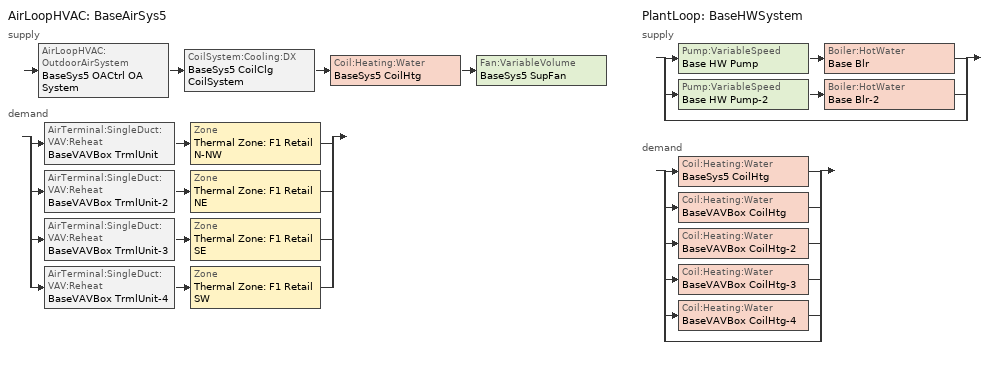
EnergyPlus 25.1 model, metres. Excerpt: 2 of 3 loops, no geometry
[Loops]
AirLoopHVAC 'BaseAirSys5'
 supply: AirLoopHVAC:OutdoorAirSystem 'BaseSys5 OACtrl OA System' > CoilSystem:Cooling:DX 'BaseSys5 CoilClg CoilSystem' > Coil:Heating:Water 'BaseSys5 CoilHtg' > Fan:VariableVolume 'BaseSys5 SupFan'
 demand: split
  | AirTerminal:SingleDuct:VAV:Reheat 'BaseVAVBox TrmlUnit' > Zone 'Thermal Zone: F1 Retail N-NW'
  | AirTerminal:SingleDuct:VAV:Reheat 'BaseVAVBox TrmlUnit-2' > Zone 'Thermal Zone: F1 Retail NE'
  | AirTerminal:SingleDuct:VAV:Reheat 'BaseVAVBox TrmlUnit-3' > Zone 'Thermal Zone: F1 Retail SE'
  | AirTerminal:SingleDuct:VAV:Reheat 'BaseVAVBox TrmlUnit-4' > Zone 'Thermal Zone: F1 Retail SW'
PlantLoop 'BaseHWSystem'
 supply: split
  | Pump:VariableSpeed 'Base HW Pump' > Boiler:HotWater 'Base Blr'
  | Pump:VariableSpeed 'Base HW Pump-2' > Boiler:HotWater 'Base Blr-2'
  | bypass
 demand: split
  | Coil:Heating:Water 'BaseSys5 CoilHtg'
  | Coil:Heating:Water 'BaseVAVBox CoilHtg'
  | Coil:Heating:Water 'BaseVAVBox CoilHtg-2'
  | Coil:Heating:Water 'BaseVAVBox CoilHtg-3'
  | Coil:Heating:Water 'BaseVAVBox CoilHtg-4'
  | bypass
[ZoneControl:Thermostat] Temperature Difference Between Cutout And Setpoint {deltaC}=0
Name | Zone or ZoneList | Control Type Schedule | Control 1
Thermal Zone: F1 Retail N-NW Thermostat | Thermal Zone: F1 Retail N-NW | Thermal Zone: F1 Retail N-NW Thermostat Schedule | Thermal Zone: F1 Retail N-NW Thermostat
Thermal Zone: F1 Retail NE Thermostat | Thermal Zone: F1 Retail NE | Thermal Zone: F1 Retail NE Thermostat Schedule | Thermal Zone: F1 Retail NE Thermostat
Thermal Zone: F1 Retail SE Thermostat | Thermal Zone: F1 Retail SE | Thermal Zone: F1 Retail SE Thermostat Schedule | Thermal Zone: F1 Retail SE Thermostat
Thermal Zone: F1 Retail SW Thermostat | Thermal Zone: F1 Retail SW | Thermal Zone: F1 Retail SW Thermostat Schedule | Thermal Zone: F1 Retail SW Thermostat
[ThermostatSetpoint:DualSetpoint] Heating Setpoint Temperature Schedule=RetailHtgSetpt; Cooling Setpoint Temperature Schedule=RetailClgSetpt
Thermal Zone: F1 Retail N-NW Thermostat; Thermal Zone: F1 Retail NE Thermostat; Thermal Zone: F1 Retail SE Thermostat; Thermal Zone: F1 Retail SW Thermostat
[AirTerminal:SingleDuct:VAV:Reheat] Availability Schedule=Always On Discrete; Zone Minimum Air Flow Input Method=FixedFlowRate; Constant Minimum Air Flow Fraction=0.3; Maximum Hot Water or Steam Flow Rate {m3/s}=Autosize; Minimum Hot Water or Steam Flow Rate {m3/s}=0; Convergence Tolerance=0.001; Damper Heating Action=Reverse; Maximum Reheat Air Temperature {C}=35
Name | Maximum Air Flow Rate {m3/s} | Fixed Minimum Air Flow Rate {m3/s} | Reheat Coil | Maximum Flow Fraction During Reheat
BaseVAVBox TrmlUnit | 2.30354 | 0.720272 | BaseVAVBox CoilHtg | 0.499999
BaseVAVBox TrmlUnit-2 | 1.7324 | 0.519897 | BaseVAVBox CoilHtg-2 | 0.499999
BaseVAVBox TrmlUnit-3 | 1.1492 | 0.346598 | BaseVAVBox CoilHtg-3 | 0.500002
BaseVAVBox TrmlUnit-4 | 1.79697 | 0.532895 | BaseVAVBox CoilHtg-4 | 0.499999
[Coil:Heating:Water] Availability Schedule=Always On Discrete; U-Factor Times Area Value {W/K}=Autosize; Maximum Water Flow Rate {m3/s}=Autosize; Performance Input Method=NominalCapacity; Rated Inlet Water Temperature {C}=54.4444; Rated Inlet Air Temperature {C}=16.6; Rated Outlet Water Temperature {C}=40.5556; Rated Outlet Air Temperature {C}=32.2; Rated Ratio for Air and Water Convection=0.5
Name | Rated Capacity {W}
BaseVAVBox CoilHtg | 29397.7
BaseVAVBox CoilHtg-2 | 23087.7
BaseVAVBox CoilHtg-3 | 19431.4
BaseVAVBox CoilHtg-4 | 28020.7
BaseSys5 CoilHtg | 29579.4
[Zone equipment]
Thermal Zone: F1 Retail N-NW: BaseVAVBox TrmlUnit
Thermal Zone: F1 Retail NE: BaseVAVBox TrmlUnit-2
Thermal Zone: F1 Retail SE: BaseVAVBox TrmlUnit-3
Thermal Zone: F1 Retail SW: BaseVAVBox TrmlUnit-4
[Sizing:Zone] Zone Cooling Design Supply Air Temperature Input Method=TemperatureDifference; Zone Cooling Design Supply Air Temperature {C}=14; Zone Cooling Design Supply Air Temperature Difference {deltaC}=11.1111; Zone Heating Design Supply Air Temperature Input Method=TemperatureDifference; Zone Heating Design Supply Air Temperature {C}=40; Zone Heating Design Supply Air Temperature Difference {deltaC}=13.8889; Zone Cooling Design Supply Air Humidity Ratio {kgWater/kgDryAir}=0.0085; Zone Heating Design Supply Air Humidity Ratio {kgWater/kgDryAir}=0.008; Zone Heating Sizing Factor=1; Zone Cooling Sizing Factor=1; Cooling Design Air Flow Method=DesignDay; Cooling Design Air Flow Rate {m3/s}=0; Cooling Minimum Air Flow per Zone Floor Area {m3/s-m2}=0; Cooling Minimum Air Flow {m3/s}=0; Cooling Minimum Air Flow Fraction=0; Heating Design Air Flow Method=DesignDayWithLimit; Heating Design Air Flow Rate {m3/s}=0; Heating Maximum Air Flow per Zone Floor Area {m3/s-m2}=0; Heating Maximum Air Flow {m3/s}=0; Heating Maximum Air Flow Fraction=0.5; Account for Dedicated Outdoor Air System=No; Zone Load Sizing Method=Sensible Load Only No Latent Load; Zone Latent Cooling Design Supply Air Humidity Ratio Input Method=HumidityRatioDifference; Zone Cooling Design Supply Air Humidity Ratio Difference {kgWater/kgDryAir}=0.005; Zone Latent Heating Design Supply Air Humidity Ratio Input Method=HumidityRatioDifference; Zone Humidification Design Supply Air Humidity Ratio Difference {kgWater/kgDryAir}=0.005; Type of Space Sum to Use=Coincident
Name | Design Specification Outdoor Air Object
Thermal Zone: F1 Retail N-NW | Thermal Zone: F1 Retail N-NW Design Specification Outdoor Air
Thermal Zone: F1 Retail NE | Thermal Zone: F1 Retail NE Design Specification Outdoor Air
Thermal Zone: F1 Retail SE | Thermal Zone: F1 Retail SE Design Specification Outdoor Air
Thermal Zone: F1 Retail SW | Thermal Zone: F1 Retail SW Design Specification Outdoor Air
[DesignSpecification:OutdoorAir] Outdoor Air Method=Maximum; Outdoor Air Flow per Person {m3/s-person}=0; Outdoor Air Flow per Zone Floor Area {m3/s-m2}=0.0012954; Outdoor Air Flow per Zone {m3/s}=0; Outdoor Air Flow Air Changes per Hour {1/hr}=0
Thermal Zone: F1 Retail N-NW Design Specification Outdoor Air; Thermal Zone: F1 Retail NE Design Specification Outdoor Air; Thermal Zone: F1 Retail SE Design Specification Outdoor Air; Thermal Zone: F1 Retail SW Design Specification Outdoor Air
[AirLoopHVAC]
BaseAirSys5: Design Supply Air Flow Rate {m3/s}=7.88516; Design Return Air Flow Fraction of Supply Air Flow=1
[Sizing:System]
BaseAirSys5: Type of Load to Size On=Sensible; Design Outdoor Air Flow Rate {m3/s}=Autosize; Central Heating Maximum System Air Flow Ratio=0.5; Preheat Design Temperature {C}=5.68434e-14; Preheat Design Humidity Ratio {kgWater/kgDryAir}=0; Precool Design Temperature {C}=5.68434e-14; Precool Design Humidity Ratio {kgWater/kgDryAir}=0; Central Cooling Design Supply Air Temperature {C}=12.7778; Central Heating Design Supply Air Temperature {C}=15.5556; Type of Zone Sum to Use=Coincident; 100% Outdoor Air in Cooling=No; 100% Outdoor Air in Heating=No; Central Cooling Design Supply Air Humidity Ratio {kgWater/kgDryAir}=0.0085; Central Heating Design Supply Air Humidity Ratio {kgWater/kgDryAir}=0.008; Cooling Supply Air Flow Rate Method=DesignDay; Cooling Supply Air Flow Rate {m3/s}=0; Cooling Supply Air Flow Rate Per Floor Area {m3/s-m2}=0.00996765; Cooling Fraction of Autosized Cooling Supply Air Flow Rate=1; Cooling Supply Air Flow Rate Per Unit Cooling Capacity {m3/s-W}=3.94755e-05; Heating Supply Air Flow Rate Method=DesignDay; Heating Supply Air Flow Rate {m3/s}=0; Heating Supply Air Flow Rate Per Floor Area {m3/s-m2}=0.00996765; Heating Fraction of Autosized Heating Supply Air Flow Rate=1; Heating Fraction of Autosized Cooling Supply Air Flow Rate=1; Heating Supply Air Flow Rate Per Unit Heating Capacity {m3/s-W}=3.15882e-05; System Outdoor Air Method=ZoneSum; Zone Maximum Outdoor Air Fraction=1; Cooling Design Capacity Method=CoolingDesignCapacity; Cooling Design Capacity {W}=Autosize; Cooling Design Capacity Per Floor Area {W/m2}=234.7; Fraction of Autosized Cooling Design Capacity=1; Heating Design Capacity Method=HeatingDesignCapacity; Heating Design Capacity {W}=Autosize; Heating Design Capacity Per Floor Area {W/m2}=157; Fraction of Autosized Heating Design Capacity=1; Central Cooling Capacity Control Method=OnOff; Occupant Diversity=Autosize
[Controller:WaterCoil]
Controller Water Coil 1: Control Variable=Temperature; Action=Normal; Actuator Variable=Flow; Controller Convergence Tolerance {deltaC}=0.1; Maximum Actuated Flow {m3/s}=0.000636876; Minimum Actuated Flow {m3/s}=0
[Controller:OutdoorAir]
BaseSys5 OACtrl: Minimum Outdoor Air Flow Rate {m3/s}=0; Maximum Outdoor Air Flow Rate {m3/s}=Autosize; Economizer Control Type=FixedDryBulb; Economizer Control Action Type=ModulateFlow; Economizer Maximum Limit Dry-Bulb Temperature {C}=21.6667; Economizer Maximum Limit Enthalpy {J/kg}=116300; Lockout Type=NoLockout; Minimum Limit Type=FixedMinimum; Minimum Outdoor Air Schedule=BaseSys5 OACtrl Schedule; Maximum Fraction of Outdoor Air Schedule=BaseSys5 OACtrl Max OA Schedule; Mechanical Ventilation Controller=BaseSys5 OACtrl Mech Vent Controller; High Humidity Control=No; High Humidity Outdoor Air Flow Ratio=1; Control High Indoor Humidity Based on Outdoor Humidity Ratio=Yes; Heat Recovery Bypass Control Type=BypassWhenWithinEconomizerLimits; Economizer Operation Staging=InterlockedWithMechanicalCooling
[Controller:MechanicalVentilation]
BaseSys5 OACtrl Mech Vent Controller: Availability Schedule=BaseSys5 OACtrl Schedule; Demand Controlled Ventilation=No; System Outdoor Air Method=ZoneSum; Zone or ZoneList Name 1=Thermal Zone: F1 Retail N-NW; Design Specification Outdoor Air Object Name 1=Thermal Zone: F1 Retail N-NW Design Specification Outdoor Air; Zone or ZoneList Name 2=Thermal Zone: F1 Retail NE; Design Specification Outdoor Air Object Name 2=Thermal Zone: F1 Retail NE Design Specification Outdoor Air; Zone or ZoneList Name 3=Thermal Zone: F1 Retail SE; Design Specification Outdoor Air Object Name 3=Thermal Zone: F1 Retail SE Design Specification Outdoor Air; Zone or ZoneList Name 4=Thermal Zone: F1 Retail SW; Design Specification Outdoor Air Object Name 4=Thermal Zone: F1 Retail SW Design Specification Outdoor Air
[SetpointManager:MixedAir] Control Variable=Temperature
Name | Setpoint Node or NodeList
BaseSys5 OACtrl OA System Mixed Air Node OS Default SPM | BaseSys5 OACtrl OA System Mixed Air Node
BaseSys5 CoilClg Outlet Node OS Default SPM | BaseSys5 CoilClg Outlet Node
BaseSys5 CoilHtg Air Outlet Node OS Default SPM | BaseSys5 CoilHtg Air Outlet Node
[CoilSystem:Cooling:DX]
BaseSys5 CoilClg CoilSystem: Availability Schedule=Always On Discrete; Cooling Coil=BaseSys5 CoilClg
[Coil:Cooling:DX:TwoSpeed]
BaseSys5 CoilClg: Availability Schedule=Always On Discrete; High Speed Gross Rated Total Cooling Capacity {W}=152629; High Speed Rated Sensible Heat Ratio=Autosize; High Speed Gross Rated Cooling COP {W/W}=3.42235; High Speed Rated Air Flow Rate {m3/s}=7.88516; High Speed Rated Evaporator Fan Power Per Volume Flow Rate 2017 {W/(m3/s)}=773.3; High Speed Rated Evaporator Fan Power Per Volume Flow Rate 2023 {W/(m3/s)}=934.4; Unit Internal Static Air Pressure {Pa}=773.3; Total Cooling Capacity Function of Temperature Curve=CoilClgDXQRatio_fTwbToadbSI; Total Cooling Capacity Function of Flow Fraction Curve=CoilClgDXDblQRatio_fCFMRatio; Energy Input Ratio Function of Temperature Curve=CoilClgDXEIRRatio_fTwbToadbSI; Energy Input Ratio Function of Flow Fraction Curve=CoilClgDXDblEIRRatio_fCFMRatio; Part Load Fraction Correlation Curve=CoilClgDXEIRRatio_fQFrac; Low Speed Gross Rated Total Cooling Capacity {W}=76314.5; Low Speed Gross Rated Sensible Heat Ratio=Autosize; Low Speed Gross Rated Cooling COP {W/W}=3.42235; Low Speed Rated Air Flow Rate {m3/s}=3.94258; Low Speed Rated Evaporator Fan Power Per Volume Flow Rate 2017 {W/(m3/s)}=773.3; Low Speed Rated Evaporator Fan Power Per Volume Flow Rate 2023 {W/(m3/s)}=934.4; Low Speed Total Cooling Capacity Function of Temperature Curve=CoilClgDXQRatio_fTwbToadbSI 1; Low Speed Energy Input Ratio Function of Temperature Curve=CoilClgDXEIRRatio_fTwbToadbSI 1; Condenser Type=AirCooled; Minimum Outdoor Dry-Bulb Temperature for Compressor Operation {C}=-25; High Speed Evaporative Condenser Effectiveness=0.9; High Speed Evaporative Condenser Air Flow Rate {m3/s}=Autosize; High Speed Evaporative Condenser Pump Rated Power Consumption {W}=Autosize; Low Speed Evaporative Condenser Effectiveness=0.9; Low Speed Evaporative Condenser Air Flow Rate {m3/s}=Autosize; Low Speed Evaporative Condenser Pump Rated Power Consumption {W}=Autosize; Basin Heater Capacity {W/K}=0; Basin Heater Setpoint Temperature {C}=2
[Fan:VariableVolume]
BaseSys5 SupFan: Availability Schedule=RetailHVACAvail; Fan Total Efficiency=0.6045; Pressure Rise {Pa}=1212.28; Maximum Flow Rate {m3/s}=7.88516; Fan Power Minimum Flow Rate Input Method=FixedFlowRate; Fan Power Minimum Flow Fraction=0; Fan Power Minimum Air Flow Rate {m3/s}=2.11966; Motor Efficiency=0.93; Motor In Airstream Fraction=1; Fan Power Coefficient 1=0.04076; Fan Power Coefficient 2=0.088045; Fan Power Coefficient 3=-0.072926; Fan Power Coefficient 4=0.94374; Fan Power Coefficient 5=0
[SetpointManager:Warmest]
Setpoint Manager Warmest 1: Control Variable=Temperature; HVAC Air Loop=BaseAirSys5; Minimum Setpoint Temperature {C}=12.7778; Maximum Setpoint Temperature {C}=15.5556; Strategy=MaximumTemperature; Setpoint Node or NodeList=BaseSys5 SupFan Outlet Node
[PlantLoop]
BaseHWSystem: Fluid Type=Water; Plant Equipment Operation Scheme=BaseHWSystem Operation Schemes; Maximum Loop Temperature {C}=100; Minimum Loop Temperature {C}=0; Maximum Loop Flow Rate {m3/s}=0.00134561; Minimum Loop Flow Rate {m3/s}=0; Plant Loop Volume {m3}=Autocalculate; Load Distribution Scheme=Optimal; Plant Loop Demand Calculation Scheme=SingleSetpoint; Common Pipe Simulation=None
[Sizing:Plant]
BaseHWSystem: Loop Type=Heating; Design Loop Exit Temperature {C}=54.4444; Loop Design Temperature Difference {deltaC}=13.8889; Sizing Option=NonCoincident; Zone Timesteps in Averaging Window=1; Coincident Sizing Factor Mode=None
[Pump:VariableSpeed] Design Maximum Flow Rate {m3/s}=0.000672806; Design Pump Head {Pa}=180527; Design Power Consumption {W}=202.62; Motor Efficiency=0.855; Fraction of Motor Inefficiencies to Fluid Stream=0; Coefficient 1 of the Part Load Performance Curve=0.0273; Coefficient 2 of the Part Load Performance Curve=-0.1317; Coefficient 3 of the Part Load Performance Curve=0.6642; Coefficient 4 of the Part Load Performance Curve=0.4445; Design Minimum Flow Rate {m3/s}=0; Pump Control Type=Intermittent; Skin Loss Radiative Fraction=0.5; Design Power Sizing Method=PowerPerFlowPerPressure; Design Electric Power per Unit Flow Rate {W/(m3/s)}=348701.1; Design Shaft Power per Unit Flow Rate per Unit Head {W/((m3/s)-Pa)}=1.28205; Design Minimum Flow Rate Fraction=0
Base HW Pump; Base HW Pump-2
[Boiler:HotWater] Fuel Type=NaturalGas; Nominal Capacity {W}=39081.9; Nominal Thermal Efficiency=0.8225; Efficiency Curve Temperature Evaluation Variable=LeavingBoiler; Normalized Boiler Efficiency Curve=BlrHWBlrFIRRatio_fQRatioSI; Design Water Flow Rate {m3/s}=0.000673181; Minimum Part Load Ratio=0; Maximum Part Load Ratio=1; Optimum Part Load Ratio=1; Water Outlet Upper Temperature Limit {C}=99; Boiler Flow Mode=LeavingSetpointModulated; On Cycle Parasitic Electric Load {W}=11.6621; Sizing Factor=1; Off Cycle Parasitic Fuel Load {W}=0
Base Blr; Base Blr-2
[PlantEquipmentOperationSchemes]
BaseHWSystem Operation Schemes: Control Scheme Object Type 1=PlantEquipmentOperation:HeatingLoad; Control Scheme Name 1=BaseHWSystem Heating Operation Scheme; Control Scheme Schedule Name 1=Always On Discrete
[PlantEquipmentOperation:HeatingLoad]
BaseHWSystem Heating Operation Scheme: Load Range Lower Limit 1 {W}=0; Load Range Upper Limit 1 {W}=1000000000; Range Equipment List Name 1=BaseHWSystem Heating Equipment List
[PlantEquipmentList]
BaseHWSystem Heating Equipment List: Boiler:HotWater, Base Blr, Boiler:HotWater, Base Blr-2
[SetpointManager:Scheduled]
Setpoint Manager Scheduled 1: Control Variable=Temperature; Schedule=BaseHWSystem Supply Temp Schedule; Setpoint Node or NodeList=BaseHWSystem Supply Mixer Outlet Node
[Schedule:Year]
RetailHtgSetpt: RetailHtgSetptWk, 1, 1, 12, 31
RetailClgSetpt: RetailClgSetptWk, 1, 1, 12, 31
BaseSys5 OACtrl Schedule: BaseSys5 OACtrl Schedule Week 1, 1, 1, 12, 31
RetailHVACAvail: RetailHVACAvailWk, 1, 1, 12, 31
BaseHWSystem Supply Temp Schedule: BaseHWSystem Supply Temp Schedule Week Rule - Jan1-Dec31, 1, 1, 12, 31
BaseSys5 OACtrl Max OA Schedule: BaseSys5 OACtrl Max OA Schedule Week Rule - Jan1-Dec31, 1, 1, 12, 31
[Schedule:Week:Daily]
RetailHtgSetptWk: RetailHtgSetptSun, RetailHtgSetptWD, RetailHtgSetptWD, RetailHtgSetptWD, RetailHtgSetptWD, RetailHtgSetptWD, RetailHtgSetptSat, RetailHtgSetptSun, RetailHtgSetptWD, RetailHtgSetptWD, RetailHtgSetptSun, RetailHtgSetptSun
RetailClgSetptWk: RetailClgSetptSun, RetailClgSetptWD, RetailClgSetptWD, RetailClgSetptWD, RetailClgSetptWD, RetailClgSetptWD, RetailClgSetptSat, RetailClgSetptSun, RetailClgSetptWD, RetailClgSetptWD, RetailClgSetptSun, RetailClgSetptSun
BaseSys5 OACtrl Schedule Week 1: BaseSys5 OACtrl Schedule Week 1 Sunday, BaseSys5 OACtrl Schedule Week 1 Monday, BaseSys5 OACtrl Schedule Week 1 Tuesday, BaseSys5 OACtrl Schedule Week 1 Wednesday, BaseSys5 OACtrl Schedule Week 1 Thursday, BaseSys5 OACtrl Schedule Week 1 Friday, BaseSys5 OACtrl Schedule Week 1 Saturday, BaseSys5 OACtrl Schedule Week 1 Holiday, BaseSys5 OACtrl Schedule Week 1 Summer, BaseSys5 OACtrl Schedule Week 1 Winter, BaseSys5 OACtrl Schedule Week 1 Custom 1, BaseSys5 OACtrl Schedule Week 1 Custom 2
RetailHVACAvailWk: RetailHVACAvailSun, RetailHVACAvailWD, RetailHVACAvailWD, RetailHVACAvailWD, RetailHVACAvailWD, RetailHVACAvailWD, RetailHVACAvailSat, RetailHVACAvailSun, AllOnHVACAvailDay, AllOnHVACAvailDay, RetailHVACAvailSun, RetailHVACAvailSun
BaseHWSystem Supply Temp Schedule Week Rule - Jan1-Dec31: BaseHWSystem Supply Temp Schedule Day Schedule, BaseHWSystem Supply Temp Schedule Day Schedule, BaseHWSystem Supply Temp Schedule Day Schedule, BaseHWSystem Supply Temp Schedule Day Schedule, BaseHWSystem Supply Temp Schedule Day Schedule, BaseHWSystem Supply Temp Schedule Day Schedule, BaseHWSystem Supply Temp Schedule Day Schedule, BaseHWSystem Supply Temp Schedule Day Schedule, BaseHWSystem Supply Temp Schedule Day Schedule, BaseHWSystem Supply Temp Schedule Day Schedule, BaseHWSystem Supply Temp Schedule Day Schedule, BaseHWSystem Supply Temp Schedule Day Schedule
BaseSys5 OACtrl Max OA Schedule Week Rule - Jan1-Dec31: BaseSys5 OACtrl Max OA Schedule Day Schedule, BaseSys5 OACtrl Max OA Schedule Day Schedule, BaseSys5 OACtrl Max OA Schedule Day Schedule, BaseSys5 OACtrl Max OA Schedule Day Schedule, BaseSys5 OACtrl Max OA Schedule Day Schedule, BaseSys5 OACtrl Max OA Schedule Day Schedule, BaseSys5 OACtrl Max OA Schedule Day Schedule, BaseSys5 OACtrl Max OA Schedule Day Schedule, BaseSys5 OACtrl Max OA Schedule Day Schedule, BaseSys5 OACtrl Max OA Schedule Day Schedule, BaseSys5 OACtrl Max OA Schedule Day Schedule, BaseSys5 OACtrl Max OA Schedule Day Schedule
[Schedule:Day:Interval]
RetailHtgSetptSun: No, 01:00, 15.5556, 02:00, 15.5556, 03:00, 15.5556, 04:00, 15.5556, 05:00, 15.5556, 06:00, 15.5556, 07:00, 15.5556, 08:00, 15.5556, 09:00, 21.1111, 10:00, 21.1111, 11:00, 21.1111, 12:00, 21.1111, 13:00, 21.1111, 14:00, 21.1111, 15:00, 21.1111, 16:00, 21.1111, 17:00, 21.1111, 18:00, 21.1111, 19:00, 21.1111, 20:00, 15.5556, 21:00, 15.5556, 22:00, 15.5556, 23:00, 15.5556, 24:00, 15.5556
RetailHtgSetptWD: No, 01:00, 15.5556, 02:00, 15.5556, 03:00, 15.5556, 04:00, 15.5556, 05:00, 15.5556, 06:00, 15.5556, 07:00, 21.1111, 08:00, 21.1111, 09:00, 21.1111, 10:00, 21.1111, 11:00, 21.1111, 12:00, 21.1111, 13:00, 21.1111, 14:00, 21.1111, 15:00, 21.1111, 16:00, 21.1111, 17:00, 21.1111, 18:00, 21.1111, 19:00, 21.1111, 20:00, 21.1111, 21:00, 21.1111, 22:00, 15.5556, 23:00, 15.5556, 24:00, 15.5556
RetailHtgSetptSat: No, 01:00, 15.5556, 02:00, 15.5556, 03:00, 15.5556, 04:00, 15.5556, 05:00, 15.5556, 06:00, 15.5556, 07:00, 21.1111, 08:00, 21.1111, 09:00, 21.1111, 10:00, 21.1111, 11:00, 21.1111, 12:00, 21.1111, 13:00, 21.1111, 14:00, 21.1111, 15:00, 21.1111, 16:00, 21.1111, 17:00, 21.1111, 18:00, 21.1111, 19:00, 21.1111, 20:00, 21.1111, 21:00, 21.1111, 22:00, 21.1111, 23:00, 15.5556, 24:00, 15.5556
RetailClgSetptSun: No, 01:00, 29.4444, 02:00, 29.4444, 03:00, 29.4444, 04:00, 29.4444, 05:00, 29.4444, 06:00, 29.4444, 07:00, 29.4444, 08:00, 29.4444, 09:00, 23.8889, 10:00, 23.8889, 11:00, 23.8889, 12:00, 23.8889, 13:00, 23.8889, 14:00, 23.8889, 15:00, 23.8889, 16:00, 23.8889, 17:00, 23.8889, 18:00, 23.8889, 19:00, 23.8889, 20:00, 29.4444, 21:00, 29.4444, 22:00, 29.4444, 23:00, 29.4444, 24:00, 29.4444
AllOnHVACAvailDay; BaseSys5 OACtrl Schedule Week 1 Summer; BaseSys5 OACtrl Schedule Week 1 Winter: No, 01:00, 1, 02:00, 1, 03:00, 1, 04:00, 1, 05:00, 1, 06:00, 1, 07:00, 1, 08:00, 1, 09:00, 1, 10:00, 1, 11:00, 1, 12:00, 1, 13:00, 1, 14:00, 1, 15:00, 1, 16:00, 1, 17:00, 1, 18:00, 1, 19:00, 1, 20:00, 1, 21:00, 1, 22:00, 1, 23:00, 1, 24:00, 1
BaseHWSystem Supply Temp Schedule Day Schedule: No, 24:00, 54.4444
BaseSys5 OACtrl Max OA Schedule Day Schedule: No, 24:00, 1
BaseSys5 OACtrl Schedule Week 1 Custom 1; BaseSys5 OACtrl Schedule Week 1 Custom 2; BaseSys5 OACtrl Schedule Week 1 Holiday; BaseSys5 OACtrl Schedule Week 1 Sunday; RetailHVACAvailSun: No, 01:00, 0, 02:00, 0, 03:00, 0, 04:00, 0, 05:00, 0, 06:00, 0, 07:00, 0, 08:00, 0, 09:00, 1, 10:00, 1, 11:00, 1, 12:00, 1, 13:00, 1, 14:00, 1, 15:00, 1, 16:00, 1, 17:00, 1, 18:00, 1, 19:00, 1, 20:00, 0, 21:00, 0, 22:00, 0, 23:00, 0, 24:00, 0
BaseSys5 OACtrl Schedule Week 1 Friday; BaseSys5 OACtrl Schedule Week 1 Monday; BaseSys5 OACtrl Schedule Week 1 Thursday; BaseSys5 OACtrl Schedule Week 1 Tuesday; BaseSys5 OACtrl Schedule Week 1 Wednesday; RetailHVACAvailWD: No, 01:00, 0, 02:00, 0, 03:00, 0, 04:00, 0, 05:00, 0, 06:00, 0, 07:00, 1, 08:00, 1, 09:00, 1, 10:00, 1, 11:00, 1, 12:00, 1, 13:00, 1, 14:00, 1, 15:00, 1, 16:00, 1, 17:00, 1, 18:00, 1, 19:00, 1, 20:00, 1, 21:00, 1, 22:00, 0, 23:00, 0, 24:00, 0
BaseSys5 OACtrl Schedule Week 1 Saturday; RetailHVACAvailSat: No, 01:00, 0, 02:00, 0, 03:00, 0, 04:00, 0, 05:00, 0, 06:00, 0, 07:00, 1, 08:00, 1, 09:00, 1, 10:00, 1, 11:00, 1, 12:00, 1, 13:00, 1, 14:00, 1, 15:00, 1, 16:00, 1, 17:00, 1, 18:00, 1, 19:00, 1, 20:00, 1, 21:00, 1, 22:00, 1, 23:00, 0, 24:00, 0
[Schedule:Compact]
Thermal Zone: F1 Retail N-NW Thermostat Schedule; Thermal Zone: F1 Retail NE Thermostat Schedule; Thermal Zone: F1 Retail SE Thermostat Schedule; Thermal Zone: F1 Retail SW Thermostat Schedule: Through: 12/31, For: AllDays, Until: 24:00, 4
[Schedule:Constant]
Always On Discrete: Hourly Value=1
[Curve:Biquadratic] Minimum Value of x {BasedOnField A2}=13.89; Maximum Value of x {BasedOnField A2}=25; Minimum Value of y {BasedOnField A3}=23.89; Maximum Value of y {BasedOnField A3}=46.11; Minimum Curve Output {BasedOnField A4}=0.77
Name | Coefficient1 Constant | Coefficient2 x | Coefficient3 x**2 | Coefficient4 y | Coefficient5 y**2 | Coefficient6 x*y | Maximum Curve Output {BasedOnField A4}
CoilClgDXQRatio_fTwbToadbSI; CoilClgDXQRatio_fTwbToadbSI 1 | 0.86779 | 0.014245 | 0.000554 | -0.007569 | 3.2e-05 | -0.000191 | 1.29
CoilClgDXEIRRatio_fTwbToadbSI; CoilClgDXEIRRatio_fTwbToadbSI 1 | 0.116709 | 0.028458 | -0.000411 | 0.021422 | 0.000162 | -0.00068 | 1.33
[Curve:Cubic]
Name | Coefficient1 Constant | Coefficient2 x | Coefficient3 x**2 | Coefficient4 x**3 | Minimum Value of x {BasedOnField A2} | Maximum Value of x {BasedOnField A2} | Minimum Curve Output {BasedOnField A3} | Maximum Curve Output {BasedOnField A3}
CoilClgDXDblQRatio_fCFMRatio | 0.472786 | 1.24334 | -1.03871 | 0.322578 | 0 | 100 | 0.47
CoilClgDXDblEIRRatio_fCFMRatio | 1.00795 | 0.345441 | -0.692289 | 0.338899 | 0 | 100
CoilClgDXEIRRatio_fQFrac | 0 | 5.1091 | -8.5515 | 4.4744 | 0.7 | 1 | 0.92 | 1
[Curve:Quadratic]
BlrHWBlrFIRRatio_fQRatioSI: Coefficient1 Constant=0.6267; Coefficient2 x=0.674; Coefficient3 x**2=-0.3073; Minimum Value of x {BasedOnField A2}=0; Maximum Value of x {BasedOnField A2}=100; Minimum Curve Output {BasedOnField A3}=0.75
